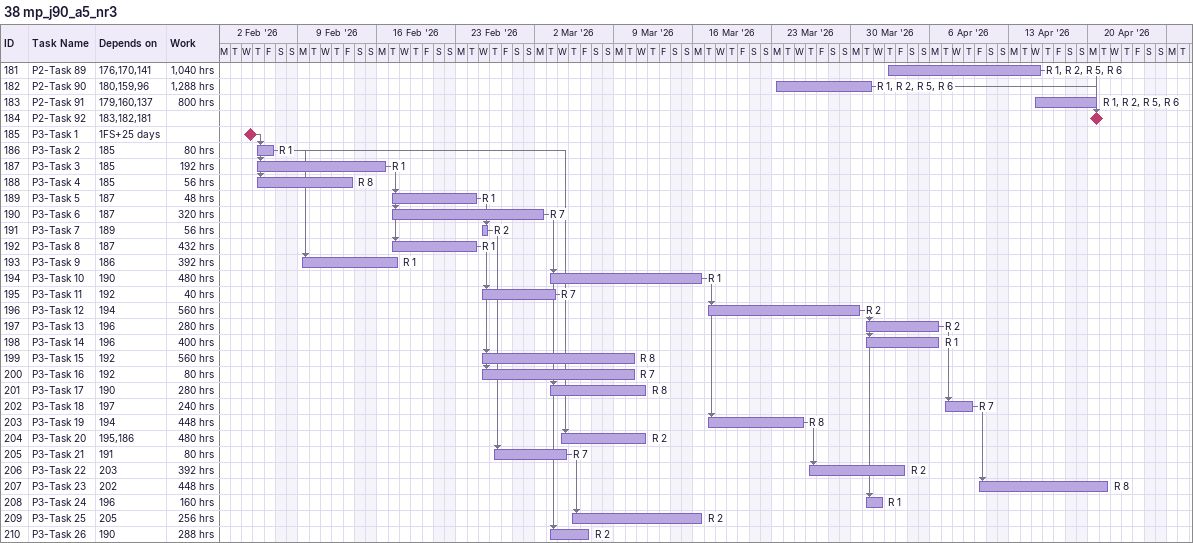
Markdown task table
38 mp_j90_a5_nr3

| ID | Task | Start | Finish | Predecessors | Resources | Work (h) |
|---|---|---|---|---|---|---|
| 181 | P2-Task 89 | 2026-04-02 | 2026-04-15 | 176, 170, 141 | R 1, R 2, R 5, R 6 | 1040 |
| 182 | P2-Task 90 | 2026-03-23 | 2026-03-31 | 180, 159, 96 | R 1, R 2, R 5, R 6 | 1288 |
| 183 | P2-Task 91 | 2026-04-15 | 2026-04-20 | 179, 160, 137 | R 1, R 2, R 5, R 6 | 800 |
| 184 | P2-Task 92 (milestone) | 2026-04-20 | 2026-04-20 | 183, 182, 181 |  |  |
| 185 | P3-Task 1 (milestone) | 2026-02-04 | 2026-02-04 | 1FS+25d |  |  |
| 186 | P3-Task 2 | 2026-02-05 | 2026-02-06 | 185 | R 1 | 80 |
| 187 | P3-Task 3 | 2026-02-05 | 2026-02-16 | 185 | R 1 | 192 |
| 188 | P3-Task 4 | 2026-02-05 | 2026-02-13 | 185 | R 8 | 56 |
| 189 | P3-Task 5 | 2026-02-17 | 2026-02-24 | 187 | R 1 | 48 |
| 190 | P3-Task 6 | 2026-02-17 | 2026-03-02 | 187 | R 7 | 320 |
| 191 | P3-Task 7 | 2026-02-25 | 2026-02-25 | 189 | R 2 | 56 |
| 192 | P3-Task 8 | 2026-02-17 | 2026-02-24 | 187 | R 1 | 432 |
| 193 | P3-Task 9 | 2026-02-09 | 2026-02-17 | 186 | R 1 | 392 |
| 194 | P3-Task 10 | 2026-03-03 | 2026-03-16 | 190 | R 1 | 480 |
| 195 | P3-Task 11 | 2026-02-25 | 2026-03-03 | 192 | R 7 | 40 |
| 196 | P3-Task 12 | 2026-03-17 | 2026-03-30 | 194 | R 2 | 560 |
| 197 | P3-Task 13 | 2026-03-31 | 2026-04-06 | 196 | R 2 | 280 |
| 198 | P3-Task 14 | 2026-03-31 | 2026-04-06 | 196 | R 1 | 400 |
| 199 | P3-Task 15 | 2026-02-25 | 2026-03-10 | 192 | R 8 | 560 |
| 200 | P3-Task 16 | 2026-02-25 | 2026-03-10 | 192 | R 7 | 80 |
| 201 | P3-Task 17 | 2026-03-03 | 2026-03-11 | 190 | R 8 | 280 |
| 202 | P3-Task 18 | 2026-04-07 | 2026-04-09 | 197 | R 7 | 240 |
| 203 | P3-Task 19 | 2026-03-17 | 2026-03-25 | 194 | R 8 | 448 |
| 204 | P3-Task 20 | 2026-03-04 | 2026-03-11 | 195, 186 | R 2 | 480 |
| 205 | P3-Task 21 | 2026-02-26 | 2026-03-04 | 191 | R 7 | 80 |
| 206 | P3-Task 22 | 2026-03-26 | 2026-04-03 | 203 | R 2 | 392 |
| 207 | P3-Task 23 | 2026-04-10 | 2026-04-21 | 202 | R 8 | 448 |
| 208 | P3-Task 24 | 2026-03-31 | 2026-04-01 | 196 | R 1 | 160 |
| 209 | P3-Task 25 | 2026-03-05 | 2026-03-16 | 205 | R 2 | 256 |
| 210 | P3-Task 26 | 2026-03-03 | 2026-03-06 | 190 | R 2 | 288 |
